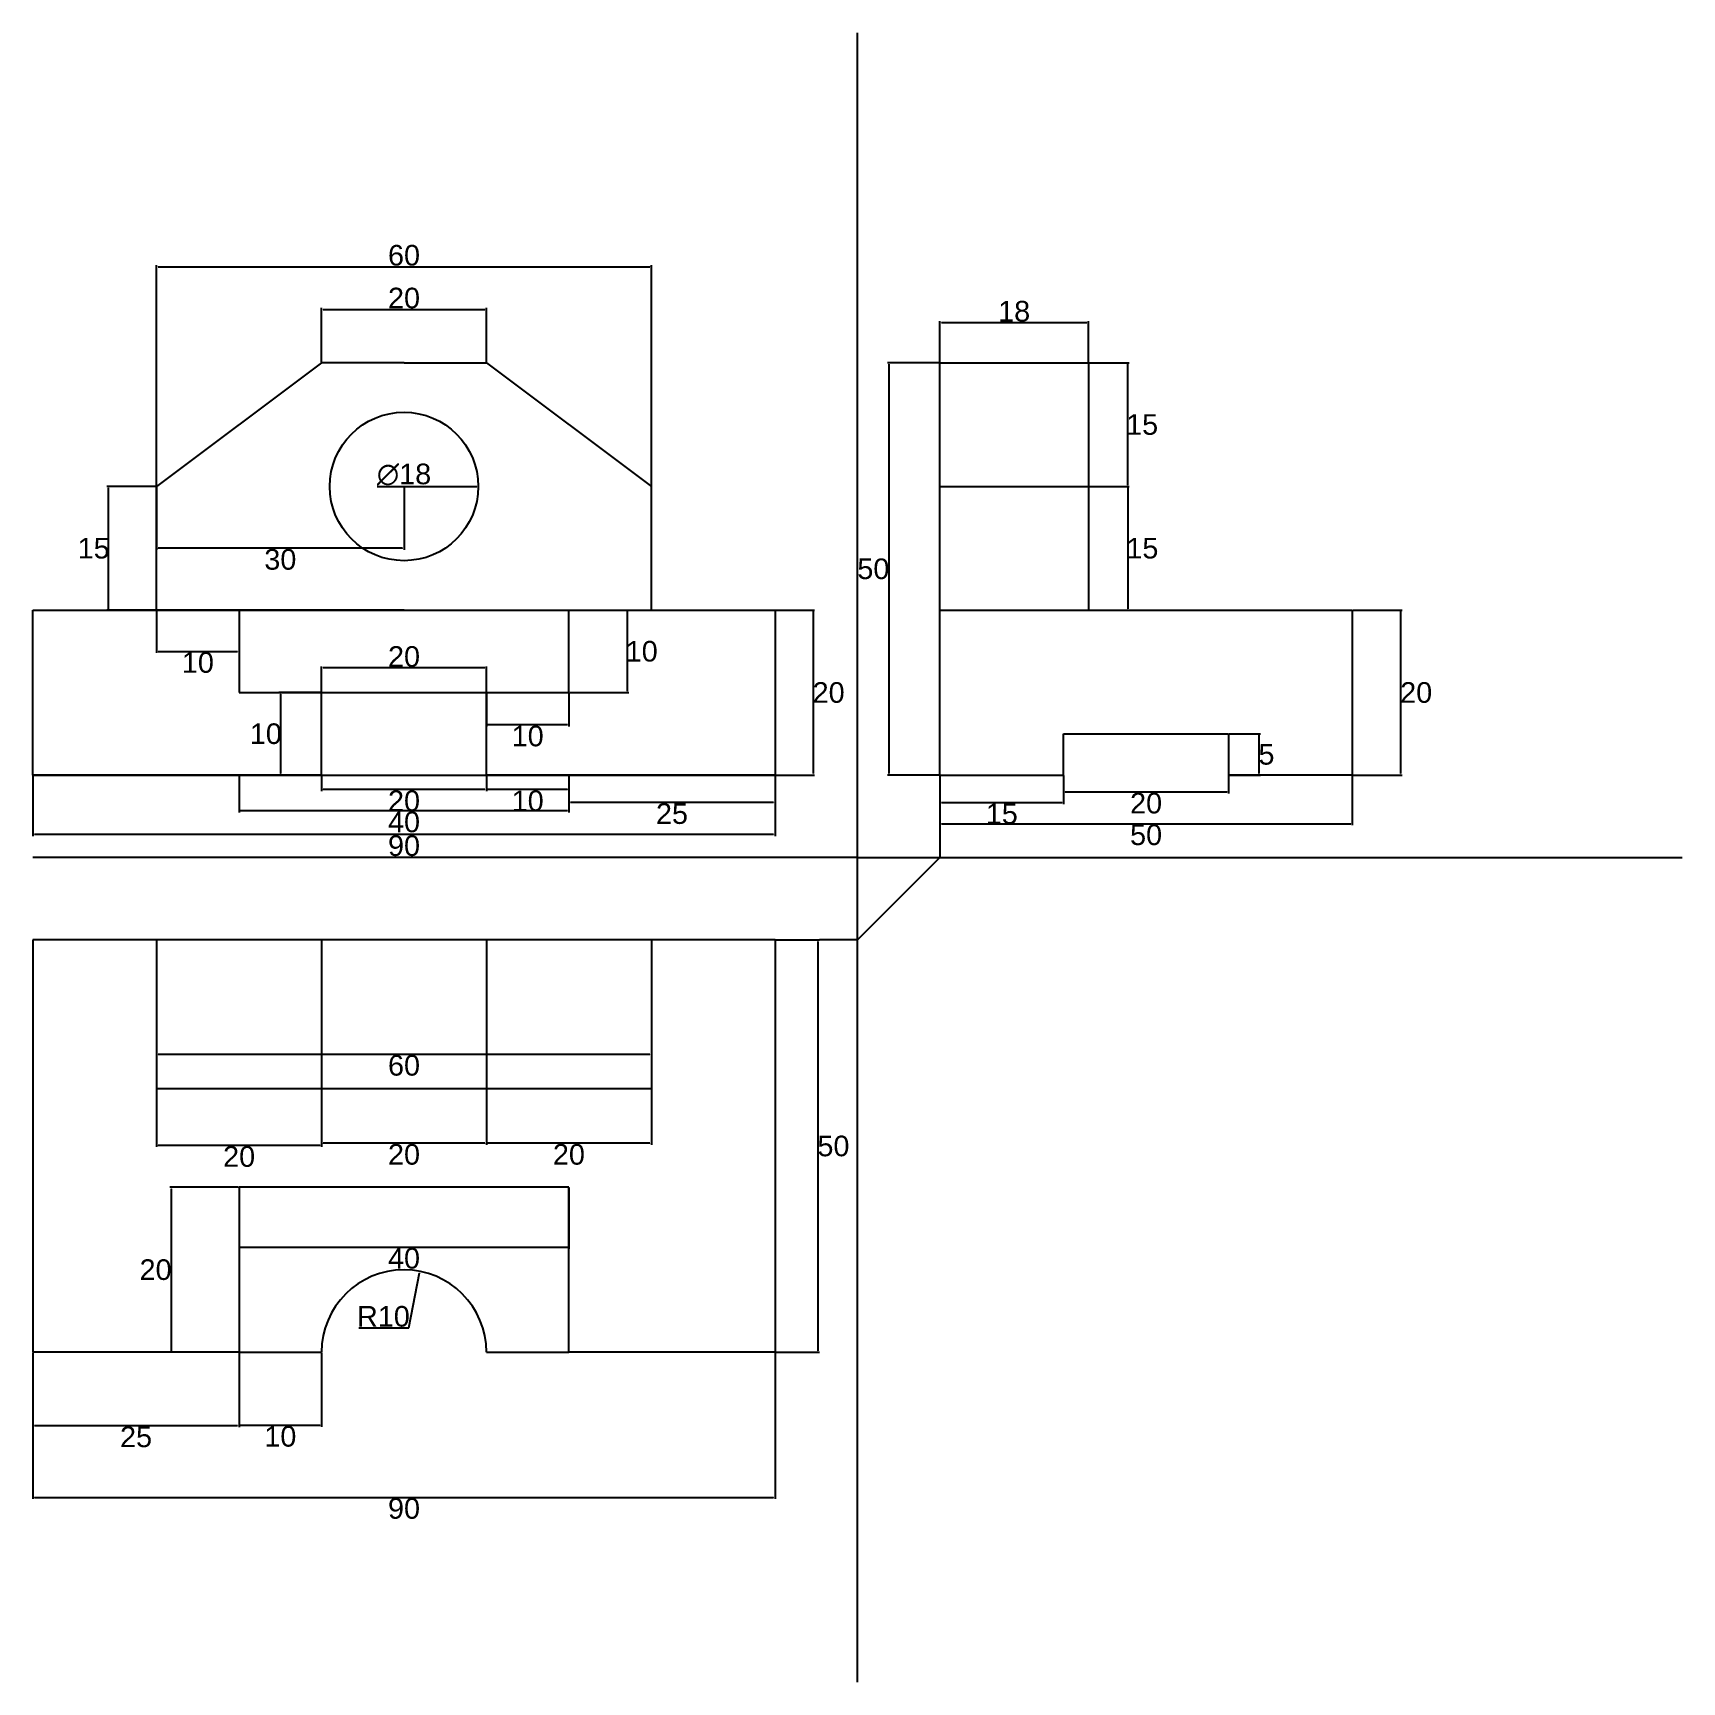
# Model space of a CAD drawing. Header units: inches. Extents: x 1 to 201, y 0 to 200.
import ezdxf

# ---------------------------------------------------------------- set-up
doc = ezdxf.new("R2010")
doc.units = ezdxf.units.IN
doc.header["$MEASUREMENT"] = 0
doc.styles.get("Standard").update_dxf_attribs({"font": 'arial.ttf'})
doc.dimstyles.get("Standard").update_dxf_attribs({"dimtxt": 2.5, "dimasz": 0.18, "dimexe": 0.18, "dimexo": 0.0625, "dimgap": 0.09, "dimtad": 2, "dimtih": 1, "dimtoh": 1, "dimdec": 0, "dimzin": 0, "dimdsep": 46, "dimtxsty": 'Standard', "dimcen": 0.09, "dimclrd": 2, "dimclre": 3, "dimclrt": 1, "dimadec": 0, "dimazin": 0, "dimtfac": 1, "dimtdec": 0, "dimtofl": 0, "dimtmove": 0, "dimatfit": 3, "dimfxl": 1, "dimtolj": 1, "dimtzin": 0, "dimarcsym": 0})

# ---------------------------------------------------------------- blocks, each defined once
blk = doc.blocks.new('*D5')
at = {"color": 3, "lineweight": -2, "transparency": 16777216}
for p, q in [((65.7, 109.75), (65.7, 106.31)), ((90.7, 109.75), (90.7, 106.31))]:
    blk.add_line(p, q, dxfattribs=at)
at = {"color": 2, "lineweight": -2, "transparency": 16777216}
blk.add_line((90.52, 106.49), (65.88, 106.49), dxfattribs=at)
at = {"color": 2, "transparency": 16777216}
for points in [[(65.88, 106.52), (65.88, 106.46), (65.7, 106.49)], [(90.52, 106.52), (90.52, 106.46), (90.7, 106.49)]]:
    blk.add_solid(points, dxfattribs=at)
at = {"layer": 'Defpoints', "color": 0, "transparency": 16777216}
for p in [(65.7, 109.81), (90.7, 109.81), (65.7, 106.49)]:
    blk.add_point(p, dxfattribs=at)
at = {"color": 1, "transparency": 16777216, "insert": (78.2, 105.12), "char_height": 2.5, "attachment_point": 5}
blk.add_mtext('\\A1;25', dxfattribs=at)
blk = doc.blocks.new('*D6')
at = {"color": 3, "lineweight": -2, "transparency": 16777216}
for p, q in [((0.7, 109.75), (0.7, 102.41)), ((90.7, 109.75), (90.7, 102.41))]:
    blk.add_line(p, q, dxfattribs=at)
at = {"color": 2, "lineweight": -2, "transparency": 16777216}
blk.add_line((90.52, 102.59), (0.88, 102.59), dxfattribs=at)
at = {"color": 2, "transparency": 16777216}
for points in [[(0.88, 102.62), (0.88, 102.56), (0.7, 102.59)], [(90.52, 102.62), (90.52, 102.56), (90.7, 102.59)]]:
    blk.add_solid(points, dxfattribs=at)
at = {"layer": 'Defpoints', "color": 0, "transparency": 16777216}
for p in [(0.7, 109.81), (90.7, 109.81), (0.7, 102.59)]:
    blk.add_point(p, dxfattribs=at)
at = {"color": 1, "transparency": 16777216, "insert": (45.7, 101.23), "char_height": 2.5, "attachment_point": 5}
blk.add_mtext('\\A1;90', dxfattribs=at)
blk = doc.blocks.new('*D7')
at = {"color": 3, "lineweight": -2, "transparency": 16777216}
for p, q in [((25.7, 109.75), (25.7, 105.29)), ((65.7, 109.75), (65.7, 105.29))]:
    blk.add_line(p, q, dxfattribs=at)
at = {"color": 2, "lineweight": -2, "transparency": 16777216}
blk.add_line((65.52, 105.47), (25.88, 105.47), dxfattribs=at)
at = {"color": 2, "transparency": 16777216}
for points in [[(25.88, 105.5), (25.88, 105.44), (25.7, 105.47)], [(65.52, 105.5), (65.52, 105.44), (65.7, 105.47)]]:
    blk.add_solid(points, dxfattribs=at)
at = {"layer": 'Defpoints', "color": 0, "transparency": 16777216}
for p in [(25.7, 109.81), (65.7, 109.81), (25.7, 105.47)]:
    blk.add_point(p, dxfattribs=at)
at = {"color": 1, "transparency": 16777216, "insert": (45.7, 104.11), "char_height": 2.5, "attachment_point": 5}
blk.add_mtext('\\A1;40', dxfattribs=at)
blk = doc.blocks.new('*D8')
at = {"color": 3, "lineweight": -2, "transparency": 16777216}
for p, q in [((55.7, 109.75), (55.7, 107.86)), ((65.7, 109.75), (65.7, 107.86))]:
    blk.add_line(p, q, dxfattribs=at)
at = {"color": 2, "lineweight": -2, "transparency": 16777216}
blk.add_line((65.52, 108.04), (55.88, 108.04), dxfattribs=at)
at = {"color": 2, "transparency": 16777216}
for points in [[(55.88, 108.07), (55.88, 108.01), (55.7, 108.04)], [(65.52, 108.07), (65.52, 108.01), (65.7, 108.04)]]:
    blk.add_solid(points, dxfattribs=at)
at = {"layer": 'Defpoints', "color": 0, "transparency": 16777216}
for p in [(55.7, 109.81), (55.7, 108.04), (65.7, 109.81)]:
    blk.add_point(p, dxfattribs=at)
at = {"color": 1, "transparency": 16777216, "insert": (60.7, 106.67), "char_height": 2.5, "attachment_point": 5}
blk.add_mtext('\\A1;10', dxfattribs=at)
blk = doc.blocks.new('*D9')
at = {"color": 3, "lineweight": -2, "transparency": 16777216}
for p, q in [((35.7, 109.75), (35.7, 107.86)), ((55.7, 109.75), (55.7, 107.86))]:
    blk.add_line(p, q, dxfattribs=at)
at = {"color": 2, "lineweight": -2, "transparency": 16777216}
blk.add_line((55.52, 108.04), (35.88, 108.04), dxfattribs=at)
at = {"color": 2, "transparency": 16777216}
for points in [[(35.88, 108.07), (35.88, 108.01), (35.7, 108.04)], [(55.52, 108.07), (55.52, 108.01), (55.7, 108.04)]]:
    blk.add_solid(points, dxfattribs=at)
at = {"layer": 'Defpoints', "color": 0, "transparency": 16777216}
for p in [(35.7, 109.81), (35.7, 108.04), (55.7, 109.81)]:
    blk.add_point(p, dxfattribs=at)
at = {"color": 1, "transparency": 16777216, "insert": (45.7, 106.67), "char_height": 2.5, "attachment_point": 5}
blk.add_mtext('\\A1;20', dxfattribs=at)
blk = doc.blocks.new('*D10')
at = {"color": 3, "lineweight": -2, "transparency": 16777216}
for p, q in [((90.76, 129.81), (95.49, 129.81)), ((90.76, 109.81), (95.49, 109.81))]:
    blk.add_line(p, q, dxfattribs=at)
at = {"color": 2, "lineweight": -2, "transparency": 16777216}
blk.add_line((95.31, 129.63), (95.31, 109.99), dxfattribs=at)
at = {"color": 2, "transparency": 16777216}
for points in [[(95.28, 129.63), (95.34, 129.63), (95.31, 129.81)], [(95.28, 109.99), (95.34, 109.99), (95.31, 109.81)]]:
    blk.add_solid(points, dxfattribs=at)
at = {"layer": 'Defpoints', "color": 0, "transparency": 16777216}
for p in [(90.7, 129.81), (90.7, 109.81), (95.31, 109.81)]:
    blk.add_point(p, dxfattribs=at)
at = {"color": 1, "transparency": 16777216, "insert": (97.2, 119.81), "char_height": 2.5, "attachment_point": 5}
blk.add_mtext('\\A1;20', dxfattribs=at)
blk = doc.blocks.new('*D11')
at = {"color": 3, "lineweight": -2, "transparency": 16777216}
for p, q in [((65.76, 129.81), (72.95, 129.81)), ((65.76, 119.81), (72.95, 119.81))]:
    blk.add_line(p, q, dxfattribs=at)
at = {"color": 2, "lineweight": -2, "transparency": 16777216}
blk.add_line((72.77, 129.63), (72.77, 119.99), dxfattribs=at)
at = {"color": 2, "transparency": 16777216}
for points in [[(72.74, 129.63), (72.8, 129.63), (72.77, 129.81)], [(72.74, 119.99), (72.8, 119.99), (72.77, 119.81)]]:
    blk.add_solid(points, dxfattribs=at)
at = {"layer": 'Defpoints', "color": 0, "transparency": 16777216}
for p in [(65.7, 129.81), (65.7, 119.81), (72.77, 119.81)]:
    blk.add_point(p, dxfattribs=at)
at = {"color": 1, "transparency": 16777216, "insert": (74.53, 124.81), "char_height": 2.5, "attachment_point": 5}
blk.add_mtext('\\A1;10', dxfattribs=at)
blk = doc.blocks.new('*D12')
at = {"color": 3, "lineweight": -2, "transparency": 16777216}
for p, q in [((55.7, 119.75), (55.7, 115.71)), ((65.7, 119.75), (65.7, 115.71))]:
    blk.add_line(p, q, dxfattribs=at)
at = {"color": 2, "lineweight": -2, "transparency": 16777216}
blk.add_line((65.52, 115.89), (55.88, 115.89), dxfattribs=at)
at = {"color": 2, "transparency": 16777216}
for points in [[(55.88, 115.92), (55.88, 115.86), (55.7, 115.89)], [(65.52, 115.92), (65.52, 115.86), (65.7, 115.89)]]:
    blk.add_solid(points, dxfattribs=at)
at = {"layer": 'Defpoints', "color": 0, "transparency": 16777216}
for p in [(55.7, 119.81), (65.7, 119.81), (55.7, 115.89)]:
    blk.add_point(p, dxfattribs=at)
at = {"color": 1, "transparency": 16777216, "insert": (60.7, 114.53), "char_height": 2.5, "attachment_point": 5}
blk.add_mtext('\\A1;10', dxfattribs=at)
blk = doc.blocks.new('*D13')
at = {"color": 3, "lineweight": -2, "transparency": 16777216}
for p, q in [((35.7, 119.87), (35.7, 122.99)), ((55.7, 119.87), (55.7, 122.99))]:
    blk.add_line(p, q, dxfattribs=at)
at = {"color": 2, "lineweight": -2, "transparency": 16777216}
blk.add_line((55.52, 122.81), (35.88, 122.81), dxfattribs=at)
at = {"color": 2, "transparency": 16777216}
for points in [[(35.88, 122.84), (35.88, 122.78), (35.7, 122.81)], [(55.52, 122.84), (55.52, 122.78), (55.7, 122.81)]]:
    blk.add_solid(points, dxfattribs=at)
at = {"layer": 'Defpoints', "color": 0, "transparency": 16777216}
for p in [(35.7, 122.81), (35.7, 119.81), (55.7, 119.81)]:
    blk.add_point(p, dxfattribs=at)
at = {"color": 1, "transparency": 16777216, "insert": (45.7, 124.17), "char_height": 2.5, "attachment_point": 5}
blk.add_mtext('\\A1;20', dxfattribs=at)
blk = doc.blocks.new('*D14')
at = {"color": 3, "lineweight": -2, "transparency": 16777216}
for p, q in [((35.64, 119.81), (30.52, 119.81)), ((35.64, 109.81), (30.52, 109.81))]:
    blk.add_line(p, q, dxfattribs=at)
at = {"color": 2, "lineweight": -2, "transparency": 16777216}
blk.add_line((30.7, 119.63), (30.7, 109.99), dxfattribs=at)
at = {"color": 2, "transparency": 16777216}
for points in [[(30.67, 119.63), (30.73, 119.63), (30.7, 119.81)], [(30.67, 109.99), (30.73, 109.99), (30.7, 109.81)]]:
    blk.add_solid(points, dxfattribs=at)
at = {"layer": 'Defpoints', "color": 0, "transparency": 16777216}
for p in [(35.7, 119.81), (30.7, 109.81), (35.7, 109.81)]:
    blk.add_point(p, dxfattribs=at)
at = {"color": 1, "transparency": 16777216, "insert": (28.94, 114.81), "char_height": 2.5, "attachment_point": 5}
blk.add_mtext('\\A1;10', dxfattribs=at)
blk = doc.blocks.new('*D15')
at = {"color": 3, "lineweight": -2, "transparency": 16777216}
for p, q in [((15.7, 129.75), (15.7, 124.63)), ((25.7, 129.75), (25.7, 124.63))]:
    blk.add_line(p, q, dxfattribs=at)
at = {"color": 2, "lineweight": -2, "transparency": 16777216}
blk.add_line((15.88, 124.81), (25.52, 124.81), dxfattribs=at)
at = {"color": 2, "transparency": 16777216}
for points in [[(15.88, 124.84), (15.88, 124.78), (15.7, 124.81)], [(25.52, 124.84), (25.52, 124.78), (25.7, 124.81)]]:
    blk.add_solid(points, dxfattribs=at)
at = {"layer": 'Defpoints', "color": 0, "transparency": 16777216}
for p in [(15.7, 129.81), (25.7, 129.81), (25.7, 124.81)]:
    blk.add_point(p, dxfattribs=at)
at = {"color": 1, "transparency": 16777216, "insert": (20.7, 123.45), "char_height": 2.5, "attachment_point": 5}
blk.add_mtext('\\A1;10', dxfattribs=at)
blk = doc.blocks.new('*D16')
at = {"color": 3, "lineweight": -2, "transparency": 16777216}
for p, q in [((15.7, 129.87), (15.7, 171.65)), ((75.7, 129.87), (75.7, 171.65))]:
    blk.add_line(p, q, dxfattribs=at)
at = {"color": 2, "lineweight": -2, "transparency": 16777216}
blk.add_line((15.88, 171.47), (75.52, 171.47), dxfattribs=at)
at = {"color": 2, "transparency": 16777216}
for points in [[(15.88, 171.5), (15.88, 171.44), (15.7, 171.47)], [(75.52, 171.5), (75.52, 171.44), (75.7, 171.47)]]:
    blk.add_solid(points, dxfattribs=at)
at = {"layer": 'Defpoints', "color": 0, "transparency": 16777216}
for p in [(75.7, 171.47), (15.7, 129.81), (75.7, 129.81)]:
    blk.add_point(p, dxfattribs=at)
at = {"color": 1, "transparency": 16777216, "insert": (45.7, 172.84), "char_height": 2.5, "attachment_point": 5}
blk.add_mtext('\\A1;60', dxfattribs=at)
blk = doc.blocks.new('*D18')
at = {"color": 2, "lineweight": -2, "transparency": 16777216}
blk.add_line((42.46, 144.81), (54.52, 144.81), dxfattribs=at)
at = {"color": 2, "transparency": 16777216}
blk.add_solid([(54.52, 144.84), (54.52, 144.78), (54.7, 144.81)], dxfattribs=at)
at = {"layer": 'Defpoints', "color": 0, "transparency": 16777216}
for p in [(36.7, 144.81), (54.7, 144.81)]:
    blk.add_point(p, dxfattribs=at)
at = {"color": 1, "transparency": 16777216, "insert": (45.7, 146.25), "char_height": 2.5, "attachment_point": 5}
blk.add_mtext('\\A1;∅18', dxfattribs=at)
blk = doc.blocks.new('*D19')
at = {"color": 3, "lineweight": -2, "transparency": 16777216}
for p, q in [((15.7, 144.75), (15.7, 137.13)), ((45.7, 144.75), (45.7, 137.13))]:
    blk.add_line(p, q, dxfattribs=at)
at = {"color": 2, "lineweight": -2, "transparency": 16777216}
blk.add_line((45.52, 137.31), (15.88, 137.31), dxfattribs=at)
at = {"color": 2, "transparency": 16777216}
for points in [[(15.88, 137.34), (15.88, 137.28), (15.7, 137.31)], [(45.52, 137.34), (45.52, 137.28), (45.7, 137.31)]]:
    blk.add_solid(points, dxfattribs=at)
at = {"layer": 'Defpoints', "color": 0, "transparency": 16777216}
for p in [(15.7, 144.81), (45.7, 144.81), (15.7, 137.31)]:
    blk.add_point(p, dxfattribs=at)
at = {"color": 1, "transparency": 16777216, "insert": (30.7, 135.95), "char_height": 2.5, "attachment_point": 5}
blk.add_mtext('\\A1;30', dxfattribs=at)
blk = doc.blocks.new('*D20')
at = {"color": 3, "lineweight": -2, "transparency": 16777216}
for p, q in [((15.64, 144.81), (9.65, 144.81)), ((15.64, 129.81), (9.65, 129.81))]:
    blk.add_line(p, q, dxfattribs=at)
at = {"color": 2, "lineweight": -2, "transparency": 16777216}
blk.add_line((9.83, 144.63), (9.83, 129.99), dxfattribs=at)
at = {"color": 2, "transparency": 16777216}
for points in [[(9.8, 144.63), (9.86, 144.63), (9.83, 144.81)], [(9.8, 129.99), (9.86, 129.99), (9.83, 129.81)]]:
    blk.add_solid(points, dxfattribs=at)
at = {"layer": 'Defpoints', "color": 0, "transparency": 16777216}
for p in [(15.7, 144.81), (9.83, 129.81), (15.7, 129.81)]:
    blk.add_point(p, dxfattribs=at)
at = {"color": 1, "transparency": 16777216, "insert": (8.06, 137.31), "char_height": 2.5, "attachment_point": 5}
blk.add_mtext('\\A1;15', dxfattribs=at)
blk = doc.blocks.new('*D21')
at = {"color": 3, "lineweight": -2, "transparency": 16777216}
for p, q in [((110.7, 109.75), (110.7, 106.3)), ((125.7, 109.75), (125.7, 106.3))]:
    blk.add_line(p, q, dxfattribs=at)
at = {"color": 2, "lineweight": -2, "transparency": 16777216}
blk.add_line((110.88, 106.48), (125.52, 106.48), dxfattribs=at)
at = {"color": 2, "transparency": 16777216}
for points in [[(110.88, 106.51), (110.88, 106.45), (110.7, 106.48)], [(125.52, 106.51), (125.52, 106.45), (125.7, 106.48)]]:
    blk.add_solid(points, dxfattribs=at)
at = {"layer": 'Defpoints', "color": 0, "transparency": 16777216}
for p in [(110.7, 109.81), (125.7, 109.81), (125.7, 106.48)]:
    blk.add_point(p, dxfattribs=at)
at = {"color": 1, "transparency": 16777216, "insert": (118.2, 105.11), "char_height": 2.5, "attachment_point": 5}
blk.add_mtext('\\A1;15', dxfattribs=at)
blk = doc.blocks.new('*D22')
at = {"color": 3, "lineweight": -2, "transparency": 16777216}
for p, q in [((110.7, 109.75), (110.7, 103.73)), ((160.7, 109.75), (160.7, 103.73))]:
    blk.add_line(p, q, dxfattribs=at)
at = {"color": 2, "lineweight": -2, "transparency": 16777216}
blk.add_line((110.88, 103.91), (160.52, 103.91), dxfattribs=at)
at = {"color": 2, "transparency": 16777216}
for points in [[(110.88, 103.94), (110.88, 103.88), (110.7, 103.91)], [(160.52, 103.94), (160.52, 103.88), (160.7, 103.91)]]:
    blk.add_solid(points, dxfattribs=at)
at = {"layer": 'Defpoints', "color": 0, "transparency": 16777216}
for p in [(110.7, 109.81), (160.7, 109.81), (160.7, 103.91)]:
    blk.add_point(p, dxfattribs=at)
at = {"color": 1, "transparency": 16777216, "insert": (135.7, 102.55), "char_height": 2.5, "attachment_point": 5}
blk.add_mtext('\\A1;50', dxfattribs=at)
blk = doc.blocks.new('*D23')
at = {"color": 3, "lineweight": -2, "transparency": 16777216}
for p, q in [((125.7, 109.75), (125.7, 107.58)), ((145.7, 109.75), (145.7, 107.58))]:
    blk.add_line(p, q, dxfattribs=at)
at = {"color": 2, "lineweight": -2, "transparency": 16777216}
blk.add_line((125.88, 107.76), (145.52, 107.76), dxfattribs=at)
at = {"color": 2, "transparency": 16777216}
for points in [[(125.88, 107.79), (125.88, 107.73), (125.7, 107.76)], [(145.52, 107.79), (145.52, 107.73), (145.7, 107.76)]]:
    blk.add_solid(points, dxfattribs=at)
at = {"layer": 'Defpoints', "color": 0, "transparency": 16777216}
for p in [(125.7, 109.81), (145.7, 109.81), (145.7, 107.76)]:
    blk.add_point(p, dxfattribs=at)
at = {"color": 1, "transparency": 16777216, "insert": (135.7, 106.39), "char_height": 2.5, "attachment_point": 5}
blk.add_mtext('\\A1;20', dxfattribs=at)
blk = doc.blocks.new('*D24')
at = {"color": 3, "lineweight": -2, "transparency": 16777216}
for p, q in [((145.76, 114.81), (149.56, 114.81)), ((145.76, 109.81), (149.56, 109.81))]:
    blk.add_line(p, q, dxfattribs=at)
at = {"color": 2, "lineweight": -2, "transparency": 16777216}
blk.add_line((149.38, 114.63), (149.38, 109.99), dxfattribs=at)
at = {"color": 2, "transparency": 16777216}
for points in [[(149.35, 114.63), (149.41, 114.63), (149.38, 114.81)], [(149.35, 109.99), (149.41, 109.99), (149.38, 109.81)]]:
    blk.add_solid(points, dxfattribs=at)
at = {"layer": 'Defpoints', "color": 0, "transparency": 16777216}
for p in [(145.7, 114.81), (145.7, 109.81), (149.38, 109.81)]:
    blk.add_point(p, dxfattribs=at)
at = {"color": 1, "transparency": 16777216, "insert": (150.3, 112.31), "char_height": 2.5, "attachment_point": 5}
blk.add_mtext('\\A1;5', dxfattribs=at)
blk = doc.blocks.new('*D25')
at = {"color": 3, "lineweight": -2, "transparency": 16777216}
for p, q in [((160.76, 129.81), (166.75, 129.81)), ((160.76, 109.81), (166.75, 109.81))]:
    blk.add_line(p, q, dxfattribs=at)
at = {"color": 2, "lineweight": -2, "transparency": 16777216}
blk.add_line((166.57, 129.63), (166.57, 109.99), dxfattribs=at)
at = {"color": 2, "transparency": 16777216}
for points in [[(166.54, 129.63), (166.6, 129.63), (166.57, 129.81)], [(166.54, 109.99), (166.6, 109.99), (166.57, 109.81)]]:
    blk.add_solid(points, dxfattribs=at)
at = {"layer": 'Defpoints', "color": 0, "transparency": 16777216}
for p in [(160.7, 129.81), (160.7, 109.81), (166.57, 109.81)]:
    blk.add_point(p, dxfattribs=at)
at = {"color": 1, "transparency": 16777216, "insert": (168.46, 119.81), "char_height": 2.5, "attachment_point": 5}
blk.add_mtext('\\A1;20', dxfattribs=at)
blk = doc.blocks.new('*D26')
at = {"color": 3, "lineweight": -2, "transparency": 16777216}
for p, q in [((110.64, 159.81), (104.32, 159.81)), ((110.64, 109.81), (104.32, 109.81))]:
    blk.add_line(p, q, dxfattribs=at)
at = {"color": 2, "lineweight": -2, "transparency": 16777216}
blk.add_line((104.5, 159.63), (104.5, 109.99), dxfattribs=at)
at = {"color": 2, "transparency": 16777216}
for points in [[(104.47, 159.63), (104.53, 159.63), (104.5, 159.81)], [(104.47, 109.99), (104.53, 109.99), (104.5, 109.81)]]:
    blk.add_solid(points, dxfattribs=at)
at = {"layer": 'Defpoints', "color": 0, "transparency": 16777216}
for p in [(110.7, 159.81), (104.5, 109.81), (110.7, 109.81)]:
    blk.add_point(p, dxfattribs=at)
at = {"color": 1, "transparency": 16777216, "insert": (102.62, 134.81), "char_height": 2.5, "attachment_point": 5}
blk.add_mtext('\\A1;50', dxfattribs=at)
blk = doc.blocks.new('*D27')
at = {"color": 3, "lineweight": -2, "transparency": 16777216}
for p, q in [((128.76, 144.81), (133.66, 144.81)), ((128.76, 129.81), (133.66, 129.81))]:
    blk.add_line(p, q, dxfattribs=at)
at = {"color": 2, "lineweight": -2, "transparency": 16777216}
blk.add_line((133.48, 144.63), (133.48, 129.99), dxfattribs=at)
at = {"color": 2, "transparency": 16777216}
for points in [[(133.45, 144.63), (133.51, 144.63), (133.48, 144.81)], [(133.45, 129.99), (133.51, 129.99), (133.48, 129.81)]]:
    blk.add_solid(points, dxfattribs=at)
at = {"layer": 'Defpoints', "color": 0, "transparency": 16777216}
for p in [(128.7, 144.81), (128.7, 129.81), (133.48, 129.81)]:
    blk.add_point(p, dxfattribs=at)
at = {"color": 1, "transparency": 16777216, "insert": (135.25, 137.31), "char_height": 2.5, "attachment_point": 5}
blk.add_mtext('\\A1;15', dxfattribs=at)
blk = doc.blocks.new('*D28')
at = {"color": 3, "lineweight": -2, "transparency": 16777216}
for p, q in [((128.76, 159.81), (133.63, 159.81)), ((128.76, 144.81), (133.63, 144.81))]:
    blk.add_line(p, q, dxfattribs=at)
at = {"color": 2, "lineweight": -2, "transparency": 16777216}
blk.add_line((133.45, 159.63), (133.45, 144.99), dxfattribs=at)
at = {"color": 2, "transparency": 16777216}
for points in [[(133.42, 159.63), (133.48, 159.63), (133.45, 159.81)], [(133.42, 144.99), (133.48, 144.99), (133.45, 144.81)]]:
    blk.add_solid(points, dxfattribs=at)
at = {"layer": 'Defpoints', "color": 0, "transparency": 16777216}
for p in [(128.7, 159.81), (128.7, 144.81), (133.45, 144.81)]:
    blk.add_point(p, dxfattribs=at)
at = {"color": 1, "transparency": 16777216, "insert": (135.22, 152.31), "char_height": 2.5, "attachment_point": 5}
blk.add_mtext('\\A1;15', dxfattribs=at)
blk = doc.blocks.new('*D29')
at = {"color": 3, "lineweight": -2, "transparency": 16777216}
for p, q in [((110.7, 159.87), (110.7, 164.87)), ((128.7, 159.87), (128.7, 164.87))]:
    blk.add_line(p, q, dxfattribs=at)
at = {"color": 2, "lineweight": -2, "transparency": 16777216}
blk.add_line((110.88, 164.69), (128.52, 164.69), dxfattribs=at)
at = {"color": 2, "transparency": 16777216}
for points in [[(110.88, 164.72), (110.88, 164.66), (110.7, 164.69)], [(128.52, 164.72), (128.52, 164.66), (128.7, 164.69)]]:
    blk.add_solid(points, dxfattribs=at)
at = {"layer": 'Defpoints', "color": 0, "transparency": 16777216}
for p in [(128.7, 164.69), (110.7, 159.81), (128.7, 159.81)]:
    blk.add_point(p, dxfattribs=at)
at = {"color": 1, "transparency": 16777216, "insert": (119.7, 166.05), "char_height": 2.5, "attachment_point": 5}
blk.add_mtext('\\A1;18', dxfattribs=at)
blk = doc.blocks.new('*D30')
at = {"color": 3, "lineweight": -2, "transparency": 16777216}
for p, q in [((35.7, 159.87), (35.7, 166.46)), ((55.7, 159.87), (55.7, 166.46))]:
    blk.add_line(p, q, dxfattribs=at)
at = {"color": 2, "lineweight": -2, "transparency": 16777216}
blk.add_line((35.88, 166.28), (55.52, 166.28), dxfattribs=at)
at = {"color": 2, "transparency": 16777216}
for points in [[(35.88, 166.31), (35.88, 166.25), (35.7, 166.28)], [(55.52, 166.31), (55.52, 166.25), (55.7, 166.28)]]:
    blk.add_solid(points, dxfattribs=at)
at = {"layer": 'Defpoints', "color": 0, "transparency": 16777216}
for p in [(55.7, 166.28), (35.7, 159.81), (55.7, 159.81)]:
    blk.add_point(p, dxfattribs=at)
at = {"color": 1, "transparency": 16777216, "insert": (45.7, 167.65), "char_height": 2.5, "attachment_point": 5}
blk.add_mtext('\\A1;20', dxfattribs=at)
blk = doc.blocks.new('*D31')
at = {"color": 3, "lineweight": -2, "transparency": 16777216}
for p, q in [((0.7, 39.75), (0.7, 22.03)), ((90.7, 39.75), (90.7, 22.03))]:
    blk.add_line(p, q, dxfattribs=at)
at = {"color": 2, "lineweight": -2, "transparency": 16777216}
blk.add_line((0.88, 22.21), (90.52, 22.21), dxfattribs=at)
at = {"color": 2, "transparency": 16777216}
for points in [[(0.88, 22.24), (0.88, 22.18), (0.7, 22.21)], [(90.52, 22.24), (90.52, 22.18), (90.7, 22.21)]]:
    blk.add_solid(points, dxfattribs=at)
at = {"layer": 'Defpoints', "color": 0, "transparency": 16777216}
for p in [(0.7, 39.81), (90.7, 39.81), (90.7, 22.21)]:
    blk.add_point(p, dxfattribs=at)
at = {"color": 1, "transparency": 16777216, "insert": (45.7, 20.85), "char_height": 2.5, "attachment_point": 5}
blk.add_mtext('\\A1;90', dxfattribs=at)
blk = doc.blocks.new('*D32')
at = {"color": 3, "lineweight": -2, "transparency": 16777216}
for p, q in [((0.7, 39.75), (0.7, 30.71)), ((25.7, 39.75), (25.7, 30.71))]:
    blk.add_line(p, q, dxfattribs=at)
at = {"color": 2, "lineweight": -2, "transparency": 16777216}
blk.add_line((25.52, 30.89), (0.88, 30.89), dxfattribs=at)
at = {"color": 2, "transparency": 16777216}
for points in [[(0.88, 30.92), (0.88, 30.86), (0.7, 30.89)], [(25.52, 30.92), (25.52, 30.86), (25.7, 30.89)]]:
    blk.add_solid(points, dxfattribs=at)
at = {"layer": 'Defpoints', "color": 0, "transparency": 16777216}
for p in [(0.7, 39.81), (25.7, 39.81), (0.7, 30.89)]:
    blk.add_point(p, dxfattribs=at)
at = {"color": 1, "transparency": 16777216, "insert": (13.2, 29.53), "char_height": 2.5, "attachment_point": 5}
blk.add_mtext('\\A1;25', dxfattribs=at)
blk = doc.blocks.new('*D33')
at = {"color": 3, "lineweight": -2, "transparency": 16777216}
for p, q in [((25.7, 39.75), (25.7, 30.78)), ((35.7, 39.75), (35.7, 30.78))]:
    blk.add_line(p, q, dxfattribs=at)
at = {"color": 2, "lineweight": -2, "transparency": 16777216}
blk.add_line((25.88, 30.96), (35.52, 30.96), dxfattribs=at)
at = {"color": 2, "transparency": 16777216}
for points in [[(25.88, 30.99), (25.88, 30.93), (25.7, 30.96)], [(35.52, 30.99), (35.52, 30.93), (35.7, 30.96)]]:
    blk.add_solid(points, dxfattribs=at)
at = {"layer": 'Defpoints', "color": 0, "transparency": 16777216}
for p in [(25.7, 39.81), (35.7, 39.81), (35.7, 30.96)]:
    blk.add_point(p, dxfattribs=at)
at = {"color": 1, "transparency": 16777216, "insert": (30.7, 29.59), "char_height": 2.5, "attachment_point": 5}
blk.add_mtext('\\A1;10', dxfattribs=at)
blk = doc.blocks.new('*D34')
at = {"color": 3, "lineweight": -2, "transparency": 16777216}
for p, q in [((25.64, 59.81), (17.29, 59.81)), ((25.64, 39.81), (17.29, 39.81))]:
    blk.add_line(p, q, dxfattribs=at)
at = {"color": 2, "lineweight": -2, "transparency": 16777216}
blk.add_line((17.47, 59.63), (17.47, 39.99), dxfattribs=at)
at = {"color": 2, "transparency": 16777216}
for points in [[(17.44, 59.63), (17.5, 59.63), (17.47, 59.81)], [(17.44, 39.99), (17.5, 39.99), (17.47, 39.81)]]:
    blk.add_solid(points, dxfattribs=at)
at = {"layer": 'Defpoints', "color": 0, "transparency": 16777216}
for p in [(25.7, 59.81), (17.47, 39.81), (25.7, 39.81)]:
    blk.add_point(p, dxfattribs=at)
at = {"color": 1, "transparency": 16777216, "insert": (15.57, 49.81), "char_height": 2.5, "attachment_point": 5}
blk.add_mtext('\\A1;20', dxfattribs=at)
blk = doc.blocks.new('*D35')
at = {"color": 3, "lineweight": -2, "transparency": 16777216}
for p, q in [((25.7, 59.75), (25.7, 52.37)), ((65.7, 59.75), (65.7, 52.37))]:
    blk.add_line(p, q, dxfattribs=at)
at = {"color": 2, "lineweight": -2, "transparency": 16777216}
blk.add_line((25.88, 52.55), (65.52, 52.55), dxfattribs=at)
at = {"color": 2, "transparency": 16777216}
for points in [[(25.88, 52.58), (25.88, 52.52), (25.7, 52.55)], [(65.52, 52.58), (65.52, 52.52), (65.7, 52.55)]]:
    blk.add_solid(points, dxfattribs=at)
at = {"layer": 'Defpoints', "color": 0, "transparency": 16777216}
for p in [(25.7, 59.81), (65.7, 59.81), (65.7, 52.55)]:
    blk.add_point(p, dxfattribs=at)
at = {"color": 1, "transparency": 16777216, "insert": (45.7, 51.19), "char_height": 2.5, "attachment_point": 5}
blk.add_mtext('\\A1;40', dxfattribs=at)
blk = doc.blocks.new('*D36')
at = {"color": 3, "lineweight": -2, "transparency": 16777216}
for p, q in [((90.76, 89.81), (96.08, 89.81)), ((90.76, 39.81), (96.08, 39.81))]:
    blk.add_line(p, q, dxfattribs=at)
at = {"color": 2, "lineweight": -2, "transparency": 16777216}
blk.add_line((95.9, 89.63), (95.9, 39.99), dxfattribs=at)
at = {"color": 2, "transparency": 16777216}
for points in [[(95.87, 89.63), (95.93, 89.63), (95.9, 89.81)], [(95.87, 39.99), (95.93, 39.99), (95.9, 39.81)]]:
    blk.add_solid(points, dxfattribs=at)
at = {"layer": 'Defpoints', "color": 0, "transparency": 16777216}
for p in [(90.7, 89.81), (90.7, 39.81), (95.9, 39.81)]:
    blk.add_point(p, dxfattribs=at)
at = {"color": 1, "transparency": 16777216, "insert": (97.78, 64.81), "char_height": 2.5, "attachment_point": 5}
blk.add_mtext('\\A1;50', dxfattribs=at)
blk = doc.blocks.new('*D37')
at = {"color": 3, "lineweight": -2, "transparency": 16777216}
for p, q in [((55.7, 71.75), (55.7, 64.97)), ((75.7, 71.75), (75.7, 64.97))]:
    blk.add_line(p, q, dxfattribs=at)
at = {"color": 2, "lineweight": -2, "transparency": 16777216}
blk.add_line((75.52, 65.15), (55.88, 65.15), dxfattribs=at)
at = {"color": 2, "transparency": 16777216}
for points in [[(55.88, 65.18), (55.88, 65.12), (55.7, 65.15)], [(75.52, 65.18), (75.52, 65.12), (75.7, 65.15)]]:
    blk.add_solid(points, dxfattribs=at)
at = {"layer": 'Defpoints', "color": 0, "transparency": 16777216}
for p in [(55.7, 71.81), (75.7, 71.81), (55.7, 65.15)]:
    blk.add_point(p, dxfattribs=at)
at = {"color": 1, "transparency": 16777216, "insert": (65.7, 63.79), "char_height": 2.5, "attachment_point": 5}
blk.add_mtext('\\A1;20', dxfattribs=at)
blk = doc.blocks.new('*D38')
at = {"color": 3, "lineweight": -2, "transparency": 16777216}
for p, q in [((35.7, 71.75), (35.7, 64.97)), ((55.7, 71.75), (55.7, 64.97))]:
    blk.add_line(p, q, dxfattribs=at)
at = {"color": 2, "lineweight": -2, "transparency": 16777216}
blk.add_line((55.52, 65.15), (35.88, 65.15), dxfattribs=at)
at = {"color": 2, "transparency": 16777216}
for points in [[(35.88, 65.18), (35.88, 65.12), (35.7, 65.15)], [(55.52, 65.18), (55.52, 65.12), (55.7, 65.15)]]:
    blk.add_solid(points, dxfattribs=at)
at = {"layer": 'Defpoints', "color": 0, "transparency": 16777216}
for p in [(35.7, 71.81), (55.7, 71.81), (35.7, 65.15)]:
    blk.add_point(p, dxfattribs=at)
at = {"color": 1, "transparency": 16777216, "insert": (45.7, 63.79), "char_height": 2.5, "attachment_point": 5}
blk.add_mtext('\\A1;20', dxfattribs=at)
blk = doc.blocks.new('*D39')
at = {"color": 3, "lineweight": -2, "transparency": 16777216}
for p, q in [((15.7, 71.75), (15.7, 64.72)), ((35.7, 71.75), (35.7, 64.72))]:
    blk.add_line(p, q, dxfattribs=at)
at = {"color": 2, "lineweight": -2, "transparency": 16777216}
blk.add_line((35.52, 64.9), (15.88, 64.9), dxfattribs=at)
at = {"color": 2, "transparency": 16777216}
for points in [[(15.88, 64.93), (15.88, 64.87), (15.7, 64.9)], [(35.52, 64.93), (35.52, 64.87), (35.7, 64.9)]]:
    blk.add_solid(points, dxfattribs=at)
at = {"layer": 'Defpoints', "color": 0, "transparency": 16777216}
for p in [(15.7, 71.81), (35.7, 71.81), (15.7, 64.9)]:
    blk.add_point(p, dxfattribs=at)
at = {"color": 1, "transparency": 16777216, "insert": (25.7, 63.53), "char_height": 2.5, "attachment_point": 5}
blk.add_mtext('\\A1;20', dxfattribs=at)
blk = doc.blocks.new('*D40')
at = {"color": 3, "lineweight": -2, "transparency": 16777216}
for p, q in [((15.7, 89.75), (15.7, 75.77)), ((75.7, 89.75), (75.7, 75.77))]:
    blk.add_line(p, q, dxfattribs=at)
at = {"color": 2, "lineweight": -2, "transparency": 16777216}
blk.add_line((15.88, 75.95), (75.52, 75.95), dxfattribs=at)
at = {"color": 2, "transparency": 16777216}
for points in [[(15.88, 75.98), (15.88, 75.92), (15.7, 75.95)], [(75.52, 75.98), (75.52, 75.92), (75.7, 75.95)]]:
    blk.add_solid(points, dxfattribs=at)
at = {"layer": 'Defpoints', "color": 0, "transparency": 16777216}
for p in [(15.7, 89.81), (75.7, 89.81), (75.7, 75.95)]:
    blk.add_point(p, dxfattribs=at)
at = {"color": 1, "transparency": 16777216, "insert": (45.7, 74.59), "char_height": 2.5, "attachment_point": 5}
blk.add_mtext('\\A1;60', dxfattribs=at)
blk = doc.blocks.new('*D41')
at = {"color": 2, "lineweight": -2, "transparency": 16777216}
for p, q in [((46.27, 42.78), (47.56, 49.45)), ((40.22, 42.78), (46.27, 42.78))]:
    blk.add_line(p, q, dxfattribs=at)
at = {"color": 2, "transparency": 16777216}
blk.add_solid([(47.53, 49.46), (47.59, 49.45), (47.59, 49.63)], dxfattribs=at)
at = {"layer": 'Defpoints', "color": 0, "transparency": 16777216}
for p in [(47.59, 49.63), (45.7, 39.81)]:
    blk.add_point(p, dxfattribs=at)
at = {"color": 1, "transparency": 16777216, "insert": (43.2, 44.15), "char_height": 2.5, "attachment_point": 5}
blk.add_mtext('\\A1;R10', dxfattribs=at)

msp = doc.modelspace()

# ---------------------------------------------------------------- linework, layer by layer
for p, q in [((100.7, -0.19), (100.7, 199.81)), ((35.7, 159.81), (15.7, 144.81)), ((45.7, 159.81), (35.7, 159.81)), ((45.7, 159.81), (55.7, 159.81)), ((55.7, 159.81), (75.7, 144.81)), ((110.7, 144.81), (110.7, 159.81)), ((110.7, 159.81), (128.7, 159.81)), ((128.7, 159.81), (128.7, 144.81)), ((15.7, 129.81), (15.7, 144.81)), ((75.7, 129.81), (75.7, 144.81)), ((110.7, 129.81), (110.7, 144.81)), ((110.7, 144.81), (128.7, 144.81)), ((128.7, 144.81), (128.7, 129.81)), ((0.7, 109.81), (0.7, 129.81)), ((0.7, 129.81), (25.7, 129.81)), ((45.7, 129.81), (15.7, 129.81)), ((25.7, 129.81), (25.7, 119.81)), ((25.7, 129.81), (65.7, 129.81)), ((45.7, 129.81), (75.7, 129.81)), ((65.7, 119.81), (65.7, 129.81)), ((65.7, 129.81), (90.7, 129.81)), ((90.7, 129.81), (90.7, 109.81)), ((110.7, 109.81), (110.7, 129.81)), ((110.7, 129.81), (160.7, 129.81)), ((160.7, 129.81), (160.7, 109.81)), ((25.7, 119.81), (35.7, 119.81)), ((35.7, 119.81), (55.7, 119.81)), ((35.7, 109.81), (35.7, 119.81)), ((55.7, 119.81), (65.7, 119.81)), ((55.7, 109.81), (55.7, 119.81)), ((125.7, 109.81), (125.7, 114.81)), ((125.7, 114.81), (145.7, 114.81)), ((145.7, 114.81), (145.7, 109.81)), ((25.7, 109.81), (0.7, 109.81)), ((35.7, 109.81), (25.7, 109.81)), ((35.7, 109.81), (55.7, 109.81)), ((65.7, 109.81), (55.7, 109.81)), ((90.7, 109.81), (65.7, 109.81)), ((110.7, 109.81), (125.7, 109.81)), ((160.7, 109.81), (145.7, 109.81)), ((100.7, 99.81), (0.7, 99.81)), ((100.7, 99.81), (90.7, 99.81)), ((100.7, 99.81), (200.7, 99.81)), ((90.7, 89.81), (0.7, 89.81)), ((0.7, 89.81), (0.7, 39.81)), ((15.7, 89.81), (15.7, 71.81)), ((35.7, 89.81), (35.7, 71.81)), ((55.7, 89.81), (55.7, 71.81)), ((75.7, 89.81), (75.7, 71.81)), ((90.7, 89.81), (90.7, 39.81)), ((15.7, 71.81), (75.7, 71.81)), ((65.7, 59.81), (25.7, 59.81)), ((25.7, 59.81), (25.7, 39.81)), ((65.7, 39.81), (65.7, 59.81)), ((25.7, 39.81), (0.7, 39.81)), ((25.7, 39.81), (35.7, 39.81)), ((55.7, 39.81), (65.7, 39.81)), ((90.7, 39.81), (65.7, 39.81))]:
    msp.add_line(p, q)
at = {"color": 11, "true_color": 0xf27172}
for p, q in [((110.7, 109.81), (110.7, 99.81)), ((110.7, 99.81), (100.7, 89.81)), ((100.7, 89.81), (96.08, 89.81))]:
    msp.add_line(p, q, dxfattribs=at)
msp.add_lwpolyline([(0.7, 109.81), (90.7, 109.81)])
msp.add_circle((45.7, 144.81), 9)
msp.add_arc((45.7, 39.81), 10, 0, 180)

# ---------------------------------------------------------------- dimensions: what is measured, and where the dimension line sits
for base, p1, p2, picture, middle in [((75.7, 171.47), (15.7, 129.81), (75.7, 129.81), '*D16', (45.7, 172.84)), ((55.7, 166.28), (35.7, 159.81), (55.7, 159.81), '*D30', (45.7, 167.65)), ((128.7, 164.69), (110.7, 159.81), (128.7, 159.81), '*D29', (119.7, 166.05)), ((15.7, 137.31), (45.7, 144.81), (15.7, 144.81), '*D19', (30.7, 135.95)), ((25.7, 124.81), (15.7, 129.81), (25.7, 129.81), '*D15', (20.7, 123.45)), ((35.7, 122.81), (55.7, 119.81), (35.7, 119.81), '*D13', (45.7, 124.17)), ((55.7, 115.89), (65.7, 119.81), (55.7, 119.81), '*D12', (60.7, 114.53)), ((0.7, 102.59), (90.7, 109.81), (0.7, 109.81), '*D6', (45.7, 101.23)), ((25.7, 105.47), (65.7, 109.81), (25.7, 109.81), '*D7', (45.7, 104.11)), ((35.7, 108.04), (55.7, 109.81), (35.7, 109.81), '*D9', (45.7, 106.67)), ((55.7, 108.04), (65.7, 109.81), (55.7, 109.81), '*D8', (60.7, 106.67)), ((65.7, 106.49), (90.7, 109.81), (65.7, 109.81), '*D5', (78.2, 105.12)), ((125.7, 106.48), (110.7, 109.81), (125.7, 109.81), '*D21', (118.2, 105.11)), ((160.7, 103.91), (110.7, 109.81), (160.7, 109.81), '*D22', (135.7, 102.55)), ((145.7, 107.76), (125.7, 109.81), (145.7, 109.81), '*D23', (135.7, 106.39)), ((75.7, 75.95), (15.7, 89.81), (75.7, 89.81), '*D40', (45.7, 74.59)), ((15.7, 64.9), (35.7, 71.81), (15.7, 71.81), '*D39', (25.7, 63.53)), ((35.7, 65.15), (55.7, 71.81), (35.7, 71.81), '*D38', (45.7, 63.79)), ((55.7, 65.15), (75.7, 71.81), (55.7, 71.81), '*D37', (65.7, 63.79)), ((65.7, 52.55), (25.7, 59.81), (65.7, 59.81), '*D35', (45.7, 51.19)), ((90.7, 22.21), (0.7, 39.81), (90.7, 39.81), '*D31', (45.7, 20.85)), ((0.7, 30.89), (25.7, 39.81), (0.7, 39.81), '*D32', (13.2, 29.53)), ((35.7, 30.96), (25.7, 39.81), (35.7, 39.81), '*D33', (30.7, 29.59))]:
    dim = msp.add_linear_dim(base=base, p1=p1, p2=p2, dimstyle='Standard')
    dim.commit()
    dim.dimension.update_dxf_attribs({"geometry": picture, "text_midpoint": middle})
for base, p1, p2, picture, middle in [((104.5, 109.81), (110.7, 159.81), (110.7, 109.81), '*D26', (102.62, 134.81)), ((133.45, 144.81), (128.7, 159.81), (128.7, 144.81), '*D28', (135.22, 152.31)), ((133.48, 129.81), (128.7, 144.81), (128.7, 129.81), '*D27', (135.25, 137.31)), ((72.77, 119.81), (65.7, 129.81), (65.7, 119.81), '*D11', (74.53, 124.81)), ((95.31, 109.81), (90.7, 129.81), (90.7, 109.81), '*D10', (97.2, 119.81)), ((166.57, 109.81), (160.7, 129.81), (160.7, 109.81), '*D25', (168.46, 119.81)), ((30.7, 109.81), (35.7, 119.81), (35.7, 109.81), '*D14', (28.94, 114.81)), ((149.38, 109.81), (145.7, 114.81), (145.7, 109.81), '*D24', (150.3, 112.31)), ((95.9, 39.81), (90.7, 89.81), (90.7, 39.81), '*D36', (97.78, 64.81)), ((17.47, 39.81), (25.7, 59.81), (25.7, 39.81), '*D34', (15.57, 49.81))]:
    dim = msp.add_linear_dim(base=base, p1=p1, p2=p2, angle=90, dimstyle='Standard')
    dim.commit()
    dim.dimension.update_dxf_attribs({"geometry": picture, "text_midpoint": middle})
dim = msp.add_diameter_dim_2p(p1=(36.7, 144.81), p2=(54.7, 144.81), dimstyle='Standard')
dim.commit()
dim.dimension.update_dxf_attribs({"geometry": '*D18', "text_midpoint": (45.7, 144.81), "dimtype": 163})
dim = msp.add_aligned_dim(p1=(15.7, 144.81), p2=(15.7, 129.81), distance=-5.87, dimstyle='Standard')
dim.commit()
dim.dimension.update_dxf_attribs({"geometry": '*D20', "text_midpoint": (8.06, 137.31)})
dim = msp.add_radius_dim(center=(45.7, 39.81), mpoint=(47.59, 49.63), dimstyle='Standard')
dim.commit()
dim.dimension.update_dxf_attribs({"geometry": '*D41', "text_midpoint": (43.2, 42.78), "dimtype": 164})

doc.saveas('drawing.dxf')
